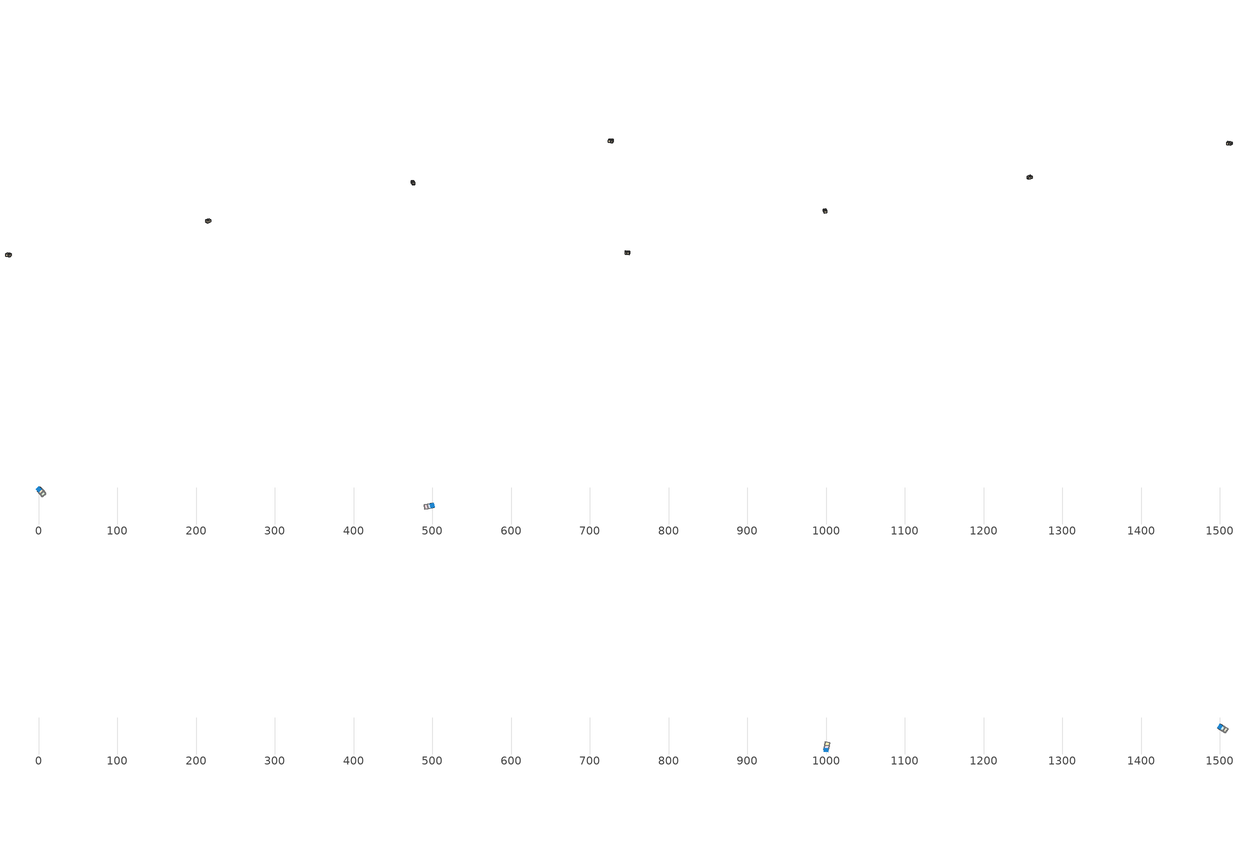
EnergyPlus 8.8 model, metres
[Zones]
0Perim
 floor adiabatic (115mmSandLimeBrick): 2.31,-601.62 6.2,-606.02 1.7,-609.99 -2.18,-605.6 z0
 wall outside (U0-5): 2.31,-601.62 -2.18,-605.6 z0:5.7
 wall to 0Core (115mmSandLimeBrick): 1.7,-609.99 6.2,-606.02 z0:5.7
 wall adiabatic (115mmSandLimeBrick): -2.18,-605.6 1.7,-609.99 / 6.2,-606.02 2.31,-601.62 z0:5.7
 window (Single): 2.24,-601.69 -2.11,-605.53 z0.85:2.03
 ceiling adiabatic (115mmSandLimeBrick): 2.31,-601.62 -2.18,-605.6 -0.24,-607.8 4.26,-603.82 z5.7
 roof outside (U0-4): 4.26,-603.82 -0.24,-607.8 1.7,-609.99 6.2,-606.02 z5.7
0Core
 floor adiabatic (115mmSandLimeBrick): 6.2,-606.02 9.08,-609.27 4.58,-613.25 1.7,-609.99 z0
 wall adiabatic (115mmSandLimeBrick): 1.7,-609.99 4.58,-613.25 9.08,-609.27 6.2,-606.02 z0:5.7
 ceiling adiabatic (115mmSandLimeBrick): 6.2,-606.02 1.7,-609.99 3.14,-611.62 7.64,-607.65 z5.7
 roof outside (U0-4): 7.64,-607.65 3.14,-611.62 4.58,-613.25 9.08,-609.27 z5.7
1Perim
 floor adiabatic (115mmSandLimeBrick): 500.44,-627.43 494.67,-628.49 493.59,-622.58 499.36,-621.53 z0
 wall outside (U0-5): 500.44,-627.43 499.36,-621.53 z0:5.7
 wall to 1Core (115mmSandLimeBrick): 493.59,-622.58 494.67,-628.49 z0:5.7
 wall adiabatic (115mmSandLimeBrick): 499.36,-621.53 493.59,-622.58 / 494.67,-628.49 500.44,-627.43 z0:5.7
 window (Single): 500.43,-627.33 499.38,-621.62 z0.85:2.03
 ceiling adiabatic (115mmSandLimeBrick): 500.44,-627.43 499.36,-621.53 496.48,-622.05 497.56,-627.96 z5.7
 roof outside (U0-4): 497.56,-627.96 496.48,-622.05 493.59,-622.58 494.67,-628.49 z5.7
1Core
 floor adiabatic (115mmSandLimeBrick): 494.67,-628.49 490.4,-629.27 489.32,-623.37 493.59,-622.58 z0
 wall adiabatic (115mmSandLimeBrick): 493.59,-622.58 489.32,-623.37 490.4,-629.27 494.67,-628.49 z0:5.7
 ceiling adiabatic (115mmSandLimeBrick): 494.67,-628.49 493.59,-622.58 491.45,-622.98 492.54,-628.88 z5.7
 roof outside (U0-4): 492.54,-628.88 491.45,-622.98 489.32,-623.37 490.4,-629.27 z5.7
2Perim
 floor adiabatic (115mmSandLimeBrick): 997.06,-642.47 998.08,-636.69 1003.99,-637.73 1002.97,-643.51 z5.7
 wall outside (U0-5): 997.06,-642.47 1002.97,-643.51 z5.7:11.4
 wall to 2Core (115mmSandLimeBrick): 1003.99,-637.73 998.08,-636.69 z5.7:11.4
 wall adiabatic (115mmSandLimeBrick): 1002.97,-643.51 1003.99,-637.73 / 998.08,-636.69 997.06,-642.47 z5.7:11.4
 window (Single): 997.16,-642.49 1002.87,-643.49 z6.55:7.73
 ceiling adiabatic (115mmSandLimeBrick): 997.06,-642.47 1002.97,-643.51 1003.48,-640.62 997.57,-639.58 z11.4
 roof outside (U0-4): 997.57,-639.58 1003.48,-640.62 1003.99,-637.73 998.08,-636.69 z11.4
2Core
 floor adiabatic (115mmSandLimeBrick): 998.08,-636.69 998.83,-632.41 1004.74,-633.45 1003.99,-637.73 z5.7
 wall adiabatic (115mmSandLimeBrick): 1003.99,-637.73 1004.74,-633.45 998.83,-632.41 998.08,-636.69 z5.7:11.4
 ceiling adiabatic (115mmSandLimeBrick): 998.08,-636.69 1003.99,-637.73 1004.36,-635.59 998.45,-634.55 z11.4
 roof outside (U0-4): 998.45,-634.55 1004.36,-635.59 1004.74,-633.45 998.83,-632.41 z11.4
3Perim
 floor adiabatic (115mmSandLimeBrick): 1501.68,-610.67 1506.65,-613.78 1503.46,-618.87 1498.49,-615.75 z5.7
 wall outside (U0-5): 1501.68,-610.67 1498.49,-615.75 z5.7:11.4
 wall to 3Core (115mmSandLimeBrick): 1503.46,-618.87 1506.65,-613.78 z5.7:11.4
 wall adiabatic (115mmSandLimeBrick): 1498.49,-615.75 1503.46,-618.87 / 1506.65,-613.78 1501.68,-610.67 z5.7:11.4
 window (Single): 1501.63,-610.75 1498.54,-615.66 z6.55:7.73
 ceiling adiabatic (115mmSandLimeBrick): 1501.68,-610.67 1498.49,-615.75 1500.98,-617.31 1504.16,-612.22 z11.4
 roof outside (U0-4): 1504.16,-612.22 1500.98,-617.31 1503.46,-618.87 1506.65,-613.78 z11.4
3Core
 floor adiabatic (115mmSandLimeBrick): 1506.65,-613.78 1510.33,-616.09 1507.14,-621.17 1503.46,-618.87 z5.7
 wall adiabatic (115mmSandLimeBrick): 1503.46,-618.87 1507.14,-621.17 1510.33,-616.09 1506.65,-613.78 z5.7:11.4
 ceiling adiabatic (115mmSandLimeBrick): 1506.65,-613.78 1503.46,-618.87 1505.3,-620.02 1508.49,-614.94 z11.4
 roof outside (U0-4): 1508.49,-614.94 1505.3,-620.02 1507.14,-621.17 1510.33,-616.09 z11.4
[Site:GroundTemperature:BuildingSurface]
14, 14, 14, 14, 14, 14, 14, 14, 14, 14, 14, 14
[Site:GroundReflectance]
0.2, 0.2, 0.2, 0.2, 0.2, 0.2, 0.2, 0.2, 0.2, 0.2, 0.2, 0.2
[Site:GroundReflectance:SnowModifier]
1, 1
[Building]
Building: North Axis {deg}=0; Terrain=Suburbs; Loads Convergence Tolerance Value=.04; Temperature Convergence Tolerance Value {deltaC}=.4; Solar Distribution=MinimalShadowing; Maximum Number of Warmup Days=25
[Construction]
115mmSandLimeBrick: Plaster_0.005_115mmSandLimeBrick, Sand-Lime Brick_0.08_115mmSandLimeBrick, Plaster_0.08_115mmSandLimeBrick
U0-5: XPS Board_0.01_U0-5, General Concrete_0.2_U0-5
U0-4: XPS Board_0.06_U0-4, General Concrete_0.2_U0-4
Single: Generic Clear Glass 6mm_0.006_Single
[Material] Roughness=Rough; Thermal Absorptance=0.9
Name | Thickness {m} | Conductivity {W/m-K} | Density {kg/m3} | Specific Heat {J/kg-K} | Solar Absorptance | Visible Absorptance
Plaster_0.005_115mmSandLimeBrick | 0.005 | 1 | 2000 | 1130 | 0.6 | 0.6
Sand-Lime Brick_0.08_115mmSandLimeBrick | 0.08 | 0.56 | 1200 | 1000 | 0.6 | 0.6
Plaster_0.08_115mmSandLimeBrick | 0.08 | 1 | 2000 | 1130 | 0.6 | 0.6
XPS Board_0.01_U0-5 | 0.01 | 0.034 | 35 | 1400 | 0.6 | 0.6
General Concrete_0.2_U0-5; General Concrete_0.2_U0-4 | 0.2 | 2 | 2400 | 950 | 0.7 | 0.7
XPS Board_0.06_U0-4 | 0.06 | 0.034 | 35 | 1400 | 0.6 | 0.6
[WindowMaterial:Glazing]
Generic Clear Glass 6mm_0.006_Single: Optical Data Type=SpectralAverage; Window Glass Spectral Data Set=SpectralAverage; Thickness {m}=0.006; Solar Transmittance at Normal Incidence=0.68; Front Side Solar Reflectance at Normal Incidence=0.09; Back Side Solar Reflectance at Normal Incidence=0.1; Visible Transmittance at Normal Incidence=0.81; Front Side Visible Reflectance at Normal Incidence=0.11; Back Side Visible Reflectance at Normal Incidence=0.12; Infrared Transmittance at Normal Incidence=0; Front Side Infrared Hemispherical Emissivity=0.2; Back Side Infrared Hemispherical Emissivity=0.2; Conductivity {W/m-K}=0.9; Dirt Correction Factor for Solar and Visible Transmittance=1
[EnergyManagementSystem:Sensor]
Name | Output:Variable or Output:Meter Index Key | Output:Variable or Output:Meter
OutdoorTemp | Environment | Site Outdoor Air Drybulb Temperature
OutdoorRelHumid | Environment | Site Outdoor Air Relative Humidity
USRNATVENT_0Perim; USRNATVENT_1Perim; USRNATVENT_2Perim; USRNATVENT_3Perim | AllOff | Schedule Value
[Zone] Type=1; Multiplier=1; Zone Inside Convection Algorithm=TARP; Zone Outside Convection Algorithm=DOE-2
Name | Volume {m3} | Floor Area {m2}
0Perim; 1Perim; 2Perim; 3Perim | 200.639 | 35.1994
0Core; 1Core; 2Core; 3Core | 148.571 | 26.0649
[People] Number of People Schedule=30HrWk; Number of People Calculation Method=People/Area; People per Zone Floor Area {person/m2}=0.05; Fraction Radiant=0.3; Sensible Heat Fraction=AUTOCALCULATE; Carbon Dioxide Generation Rate {m3/s-W}=3.82e-08; Enable ASHRAE 55 Comfort Warnings=No; Mean Radiant Temperature Calculation Type=ZoneAveraged; Clothing Insulation Calculation Method=DynamicClothingModelASHRAE55; Thermal Comfort Model 1 Type=AdaptiveASH55
Name | Zone or ZoneList | Activity Level Schedule | Work Efficiency Schedule | Air Velocity Schedule
People 0Perim | 0Perim | 0PerimPeopleActivity | 0PerimWorkEfficiency | 0PerimAirVelocity
People 0Core | 0Core | 0CorePeopleActivity | 0CoreWorkEfficiency | 0CoreAirVelocity
People 1Perim | 1Perim | 1PerimPeopleActivity | 1PerimWorkEfficiency | 1PerimAirVelocity
People 1Core | 1Core | 1CorePeopleActivity | 1CoreWorkEfficiency | 1CoreAirVelocity
People 2Perim | 2Perim | 2PerimPeopleActivity | 2PerimWorkEfficiency | 2PerimAirVelocity
People 2Core | 2Core | 2CorePeopleActivity | 2CoreWorkEfficiency | 2CoreAirVelocity
People 3Perim | 3Perim | 3PerimPeopleActivity | 3PerimWorkEfficiency | 3PerimAirVelocity
People 3Core | 3Core | 3CorePeopleActivity | 3CoreWorkEfficiency | 3CoreAirVelocity
[ElectricEquipment] Schedule=30HrWk; Design Level Calculation Method=Watts/Area; Watts per Zone Floor Area {W/m2}=15; Fraction Latent=0; Fraction Radiant=.2; Fraction Lost=0
Name | Zone or ZoneList
0Perim Equipment 1 | 0Perim
0Core Equipment 1 | 0Core
1Perim Equipment 1 | 1Perim
1Core Equipment 1 | 1Core
2Perim Equipment 1 | 2Perim
2Core Equipment 1 | 2Core
3Perim Equipment 1 | 3Perim
3Core Equipment 1 | 3Core
[Lights] Schedule=60HrWk; Design Level Calculation Method=Watts/Area; Watts per Zone Floor Area {W/m2}=15; Return Air Fraction=0; Fraction Radiant=.42; Fraction Visible=.18; Fraction Replaceable=1
Name | Zone or ZoneList
0Perim General lighting | 0Perim
0Core General lighting | 0Core
1Perim General lighting | 1Perim
1Core General lighting | 1Core
2Perim General lighting | 2Perim
2Core General lighting | 2Core
3Perim General lighting | 3Perim
3Core General lighting | 3Core
[ZoneControl:Thermostat]
Name | Zone or ZoneList | Control Type Schedule | Control 1
0Perim Thermostat | 0Perim | 0PerimZoneControlTypeSched | Dual Setpoint - Zone 0Perim
0Core Thermostat | 0Core | 0CoreZoneControlTypeSched | Dual Setpoint - Zone 0Core
1Perim Thermostat | 1Perim | 1PerimZoneControlTypeSched | Dual Setpoint - Zone 1Perim
1Core Thermostat | 1Core | 1CoreZoneControlTypeSched | Dual Setpoint - Zone 1Core
2Perim Thermostat | 2Perim | 2PerimZoneControlTypeSched | Dual Setpoint - Zone 2Perim
2Core Thermostat | 2Core | 2CoreZoneControlTypeSched | Dual Setpoint - Zone 2Core
3Perim Thermostat | 3Perim | 3PerimZoneControlTypeSched | Dual Setpoint - Zone 3Perim
3Core Thermostat | 3Core | 3CoreZoneControlTypeSched | Dual Setpoint - Zone 3Core
[ThermostatSetpoint:DualSetpoint]
Name | Heating Setpoint Temperature Schedule | Cooling Setpoint Temperature Schedule
Dual Setpoint - Zone 0Perim | 0PerimHeating_SP_Sch | 0PerimCooling_SP_Sch
Dual Setpoint - Zone 0Core | 0CoreHeating_SP_Sch | 0CoreCooling_SP_Sch
Dual Setpoint - Zone 1Perim | 1PerimHeating_SP_Sch | 1PerimCooling_SP_Sch
Dual Setpoint - Zone 1Core | 1CoreHeating_SP_Sch | 1CoreCooling_SP_Sch
Dual Setpoint - Zone 2Perim | 2PerimHeating_SP_Sch | 2PerimCooling_SP_Sch
Dual Setpoint - Zone 2Core | 2CoreHeating_SP_Sch | 2CoreCooling_SP_Sch
Dual Setpoint - Zone 3Perim | 3PerimHeating_SP_Sch | 3PerimCooling_SP_Sch
Dual Setpoint - Zone 3Core | 3CoreHeating_SP_Sch | 3CoreCooling_SP_Sch
[Zone equipment]
0Perim: 0Perim Ideal Loads Air
0Core: 0Core Ideal Loads Air
1Perim: 1Perim Ideal Loads Air
1Core: 1Core Ideal Loads Air
2Perim: 2Perim Ideal Loads Air
2Core: 2Core Ideal Loads Air
3Perim: 3Perim Ideal Loads Air
3Core: 3Core Ideal Loads Air
[ZoneHVAC:IdealLoadsAirSystem] Maximum Heating Supply Air Temperature {C}=30; Minimum Cooling Supply Air Temperature {C}=18; Maximum Heating Supply Air Humidity Ratio {kgWater/kgDryAir}=0.01; Minimum Cooling Supply Air Humidity Ratio {kgWater/kgDryAir}=0.008; Heating Limit=NoLimit; Maximum Heating Air Flow Rate {m3/s}=100; Cooling Limit=NoLimit; Maximum Cooling Air Flow Rate {m3/s}=100; Heating Availability Schedule=AllOn; Cooling Availability Schedule=AllOn; Dehumidification Control Type=None; Humidification Control Type=None; Demand Controlled Ventilation Type=OccupancySchedule; Outdoor Air Economizer Type=NoEconomizer; Heat Recovery Type=None; Sensible Heat Recovery Effectiveness=0.7; Latent Heat Recovery Effectiveness=0.65
Name | Design Specification Outdoor Air Object
0Perim Ideal Loads Air | 0PerimMinFreshAir
0Core Ideal Loads Air | 0CoreMinFreshAir
1Perim Ideal Loads Air | 1PerimMinFreshAir
1Core Ideal Loads Air | 1CoreMinFreshAir
2Perim Ideal Loads Air | 2PerimMinFreshAir
2Core Ideal Loads Air | 2CoreMinFreshAir
3Perim Ideal Loads Air | 3PerimMinFreshAir
3Core Ideal Loads Air | 3CoreMinFreshAir
[DesignSpecification:OutdoorAir] Outdoor Air Method=Sum; Outdoor Air Flow per Person {m3/s-person}=0.0005; Outdoor Air Flow per Zone Floor Area {m3/s-m2}=0.0005; Outdoor Air Schedule=30HrWk
0PerimMinFreshAir; 0CoreMinFreshAir; 1PerimMinFreshAir; 1CoreMinFreshAir; 2PerimMinFreshAir; 2CoreMinFreshAir; 3PerimMinFreshAir; 3CoreMinFreshAir
[ZoneVentilation:DesignFlowRate] Schedule=AllOn; Design Flow Rate Calculation Method=AirChanges/Hour; Air Changes per Hour {1/hr}=0; Ventilation Type=NATURAL; Fan Pressure Rise {Pa}=0; Fan Total Efficiency=1; Constant Term Coefficient=1; Temperature Term Coefficient=0; Velocity Term Coefficient=0; Velocity Squared Term Coefficient=0; Minimum Indoor Temperature {C}=18; Delta Temperature {deltaC}=1; Maximum Wind Speed {m/s}=40
Name | Zone or ZoneList
0Perim ScheduledVent | 0Perim
1Perim ScheduledVent | 1Perim
2Perim ScheduledVent | 2Perim
3Perim ScheduledVent | 3Perim
[EnergyManagementSystem:Actuator] Actuated Component Type=Schedule:Constant; Actuated Component Control Type=Schedule Value
Name | Actuated Component Unique
NATVENT_AVAIL_SCHED_ACTUATOR_0Perim | NATVENT_AVAIL_SCHED_0Perim
NATVENT_AVAIL_SCHED_ACTUATOR_1Perim | NATVENT_AVAIL_SCHED_1Perim
NATVENT_AVAIL_SCHED_ACTUATOR_2Perim | NATVENT_AVAIL_SCHED_2Perim
NATVENT_AVAIL_SCHED_ACTUATOR_3Perim | NATVENT_AVAIL_SCHED_3Perim
[EnergyManagementSystem:ProgramCallingManager]
My 0Perim_Setpoint_Schedule_Calculator_Example: BeginTimestepBeforePredictor; 0Perim_ErlEnforceBinary
My 1Perim_Setpoint_Schedule_Calculator_Example: BeginTimestepBeforePredictor; 1Perim_ErlEnforceBinary
My 2Perim_Setpoint_Schedule_Calculator_Example: BeginTimestepBeforePredictor; 2Perim_ErlEnforceBinary
My 3Perim_Setpoint_Schedule_Calculator_Example: BeginTimestepBeforePredictor; 3Perim_ErlEnforceBinary
[EnergyManagementSystem:Program]
0Perim_ErlEnforceBinary: IF (USRNATVENT_0Perim > 0); Set NATVENT_AVAIL_SCHED_ACTUATOR_0Perim = 1; ELSE; Set NATVENT_AVAIL_SCHED_ACTUATOR_0Perim = 0; ENDIF
1Perim_ErlEnforceBinary: IF (USRNATVENT_1Perim > 0); Set NATVENT_AVAIL_SCHED_ACTUATOR_1Perim = 1; ELSE; Set NATVENT_AVAIL_SCHED_ACTUATOR_1Perim = 0; ENDIF
2Perim_ErlEnforceBinary: IF (USRNATVENT_2Perim > 0); Set NATVENT_AVAIL_SCHED_ACTUATOR_2Perim = 1; ELSE; Set NATVENT_AVAIL_SCHED_ACTUATOR_2Perim = 0; ENDIF
3Perim_ErlEnforceBinary: IF (USRNATVENT_3Perim > 0); Set NATVENT_AVAIL_SCHED_ACTUATOR_3Perim = 1; ELSE; Set NATVENT_AVAIL_SCHED_ACTUATOR_3Perim = 0; ENDIF
[ZoneVentilation:WindandStackOpenArea] Opening Area {m2}=5.47206; Opening Effectiveness=0; Effective Angle {deg}=0; Height Difference {m}=0.294831; Discharge Coefficient for Opening=0.6; Minimum Indoor Temperature {C}=22; Maximum Indoor Temperature {C}=100; Delta Temperature {deltaC}=1; Minimum Outdoor Temperature {C}=22; Maximum Outdoor Temperature {C}=26; Maximum Wind Speed {m/s}=40
Name | Zone | Opening Area Fraction Schedule
0PerimNatVent_Buoy | 0Perim | NATVENT_AVAIL_SCHED_0Perim
1PerimNatVent_Buoy | 1Perim | NATVENT_AVAIL_SCHED_1Perim
2PerimNatVent_Buoy | 2Perim | NATVENT_AVAIL_SCHED_2Perim
3PerimNatVent_Buoy | 3Perim | NATVENT_AVAIL_SCHED_3Perim
[ZoneInfiltration:DesignFlowRate] Schedule=On; Design Flow Rate Calculation Method=AirChanges/Hour; Air Changes per Hour {1/hr}=2; Constant Term Coefficient=1; Temperature Term Coefficient=0; Velocity Term Coefficient=0; Velocity Squared Term Coefficient=0
Name | Zone or ZoneList
0PerimInfiltration | 0Perim
1PerimInfiltration | 1Perim
2PerimInfiltration | 2Perim
3PerimInfiltration | 3Perim
[WaterUse:Equipment]
Name | Peak Flow Rate {m3/s} | Flow Rate Fraction Schedule | Target Temperature Schedule | Hot Water Supply Temperature Schedule | Cold Water Supply Temperature Schedule
DHW 0Perim | 0 | equipOffice | DHW Supply Temperature 0Perim | DHW Supply Temperature 0Perim | DHW Mains Temperature 0Perim
DHW 0Core | 7.24024e-06 | 60HrWk | DHW Supply Temperature 0Core | DHW Supply Temperature 0Core | DHW Mains Temperature 0Core
DHW 1Perim | 0 | equipOffice | DHW Supply Temperature 1Perim | DHW Supply Temperature 1Perim | DHW Mains Temperature 1Perim
DHW 1Core | 7.24024e-06 | 60HrWk | DHW Supply Temperature 1Core | DHW Supply Temperature 1Core | DHW Mains Temperature 1Core
DHW 2Perim | 0 | equipOffice | DHW Supply Temperature 2Perim | DHW Supply Temperature 2Perim | DHW Mains Temperature 2Perim
DHW 2Core | 7.24024e-06 | 60HrWk | DHW Supply Temperature 2Core | DHW Supply Temperature 2Core | DHW Mains Temperature 2Core
DHW 3Perim | 0 | equipOffice | DHW Supply Temperature 3Perim | DHW Supply Temperature 3Perim | DHW Mains Temperature 3Perim
DHW 3Core | 7.24024e-06 | 60HrWk | DHW Supply Temperature 3Core | DHW Supply Temperature 3Core | DHW Mains Temperature 3Core
[Schedule:Constant]
On: On/Off, 1
0PerimPeopleActivity; 0CorePeopleActivity; 1PerimPeopleActivity; 1CorePeopleActivity; 2PerimPeopleActivity; 2CorePeopleActivity; 3PerimPeopleActivity; 3CorePeopleActivity: Any Number, 125.28
0PerimAirVelocity; 0CoreAirVelocity; 1PerimAirVelocity; 1CoreAirVelocity; 2PerimAirVelocity; 2CoreAirVelocity; 3PerimAirVelocity; 3CoreAirVelocity: Any Number, 0.2
0PerimWorkEfficiency; 0CoreWorkEfficiency; 1PerimWorkEfficiency; 1CoreWorkEfficiency; 2PerimWorkEfficiency; 2CoreWorkEfficiency; 3PerimWorkEfficiency; 3CoreWorkEfficiency: Any Number, 0
0PerimHeating_SP_Sch; 0PerimCooling_SP_Sch; 0CoreHeating_SP_Sch; 0CoreCooling_SP_Sch; 1PerimHeating_SP_Sch; 1PerimCooling_SP_Sch; 1CoreHeating_SP_Sch; 1CoreCooling_SP_Sch; 2PerimHeating_SP_Sch; 2PerimCooling_SP_Sch; 2CoreHeating_SP_Sch; 2CoreCooling_SP_Sch; 3PerimHeating_SP_Sch; 3PerimCooling_SP_Sch; 3CoreHeating_SP_Sch; 3CoreCooling_SP_Sch: Temperature, 22
0PerimZoneControlTypeSched; 0CoreZoneControlTypeSched; 1PerimZoneControlTypeSched; 1CoreZoneControlTypeSched; 2PerimZoneControlTypeSched; 2CoreZoneControlTypeSched; 3PerimZoneControlTypeSched; 3CoreZoneControlTypeSched: Any Number, 4
NATVENT_AVAIL_SCHED_0Perim; NATVENT_AVAIL_SCHED_1Perim; NATVENT_AVAIL_SCHED_2Perim; NATVENT_AVAIL_SCHED_3Perim: Fraction, 1
DHW Supply Temperature 0Perim; DHW Supply Temperature 0Core; DHW Supply Temperature 1Perim; DHW Supply Temperature 1Core; DHW Supply Temperature 2Perim; DHW Supply Temperature 2Core; DHW Supply Temperature 3Perim; DHW Supply Temperature 3Core: Temperature, 65
DHW Mains Temperature 0Perim; DHW Mains Temperature 0Core; DHW Mains Temperature 1Perim; DHW Mains Temperature 1Core; DHW Mains Temperature 2Perim; DHW Mains Temperature 2Core; DHW Mains Temperature 3Perim; DHW Mains Temperature 3Core: Temperature, 10
[Schedule:Year]
30HrWk: 30HrWk, 1, 1, 12, 31
AllOn: AllOn, 1, 1, 12, 31
equipOffice: equipOffice, 1, 1, 12, 31
60HrWk: 60HrWk, 1, 1, 12, 31
AllOff: AllOff, 1, 1, 12, 31
[Schedule:Week:Daily]
30HrWk: 30HrWkDay, 30HrWkDay, 30HrWkDay, 30HrWkDay, 30HrWkDay, 30HrWkDay, 30HrWkDay, 30HrWkDay, 30HrWkDay, 30HrWkDay, 30HrWkDay, 30HrWkDay
AllOn: AllOn, AllOn, AllOn, AllOn, AllOn, AllOn, AllOn, AllOn, AllOn, AllOn, AllOn, AllOn
equipOffice: equipOfficeWeekEnd, equipOffice, equipOffice, equipOffice, equipOffice, equipOffice, equipOfficeWeekEnd, equipOfficeWeekEnd, equipOffice, equipOffice, equipOffice, equipOffice
60HrWk: 60HrWkDay, 60HrWkDay, 60HrWkDay, 60HrWkDay, 60HrWkDay, 60HrWkDay, 60HrWkDay, 60HrWkDay, 60HrWkDay, 60HrWkDay, 60HrWkDay, 60HrWkDay
AllOff: AllOff, AllOff, AllOff, AllOff, AllOff, AllOff, AllOff, AllOff, AllOff, AllOff, AllOff, AllOff
[Schedule:Day:Hourly]
30HrWkDay; equipOffice; equipOfficeWeekEnd: 0.1, 0.1, 0.1, 0.1, 0.1, 0.1, 0.1, 0.2, 0.4, 0.6, 0.8, 0.8, 0.4, 0.6, 0.8, 0.8, 0.4, 0.2, 0.1, 0.1, 0.1, 0.1, 0.1, 0.1
AllOn: 1, 1, 1, 1, 1, 1, 1, 1, 1, 1, 1, 1, 1, 1, 1, 1, 1, 1, 1, 1, 1, 1, 1, 1
60HrWkDay: 0.2, 0.2, 0.2, 0.2, 0.2, 0.2, 0.2, 0.4, 0.8, 0.8, 1, 1, 0.8, 1, 1, 1, 0.8, 0.4, 0.2, 0.2, 0.2, 0.2, 0.2, 0.2
AllOff: 0, 0, 0, 0, 0, 0, 0, 0, 0, 0, 0, 0, 0, 0, 0, 0, 0, 0, 0, 0, 0, 0, 0, 0
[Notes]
----  This file was generated with Archsim v.4.0.2.17
-------------------------ERL SENSORS--------------------------
115mmSandLimeBrick GasType: Partition
